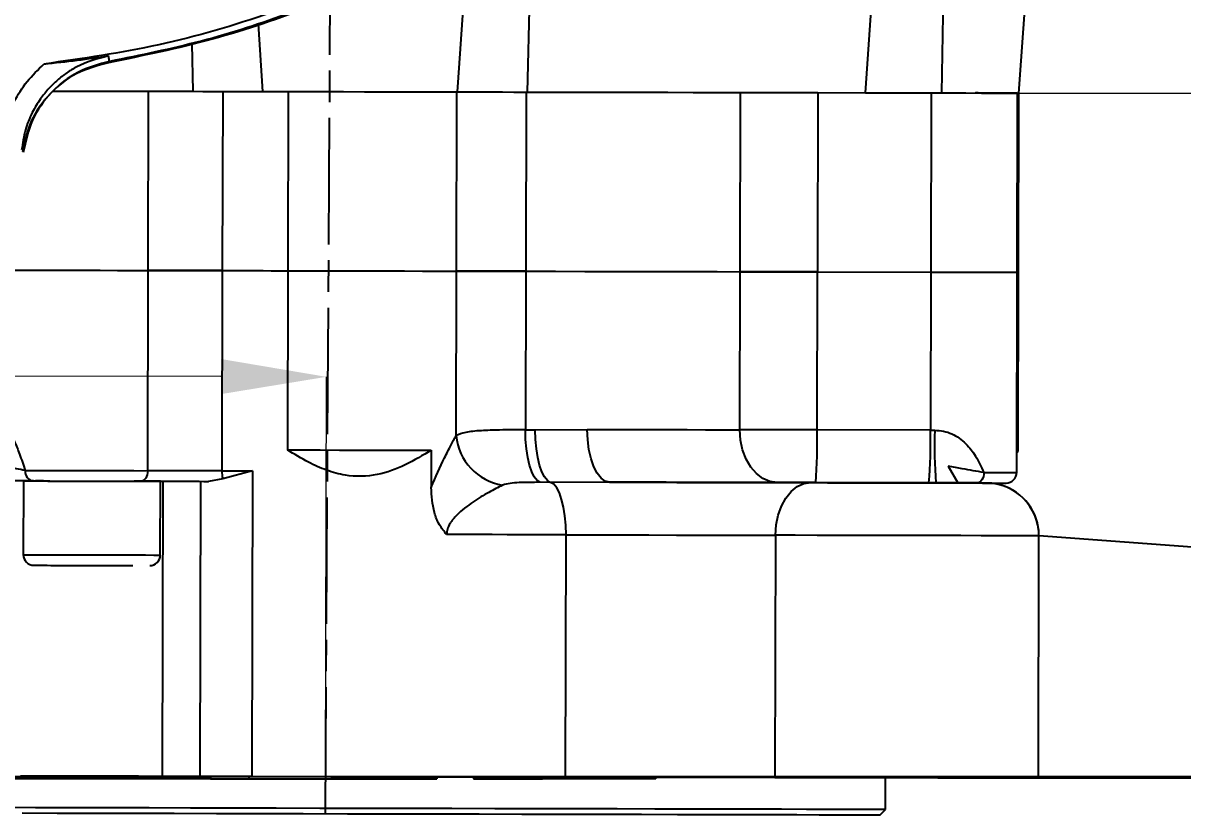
# Model space of a CAD drawing. Header units: millimetres. Extents: x 1852 to 4288, y 681 to 2404.
# Drawn here: x 2552.1 to 2662.1, y 1964 to 2039.1 of the extents above; entities that cross this region are included whole.
import ezdxf

# ---------------------------------------------------------------- set-up
doc = ezdxf.new("R2010")
doc.units = ezdxf.units.MM
doc.linetypes.add('AM_ISO08W050', pattern=[18, 12, -1.5, 3, -1.5])
doc.layers.add('AM_5', color=3, linetype='Continuous', lineweight=25)
doc.layers.add('AM_7', color=4, linetype='AM_ISO08W050', lineweight=25)
doc.styles.add('SLDTEXTSTYLE1', font='txt.shx', dxfattribs={"width": 0.7, "bigfont": 'gbcbig.shx'})
doc.dimstyles.new('SLDDIMSTYLE12$0', dxfattribs={"dimtxt": 12, "dimasz": 10, "dimexe": 0, "dimexo": 0.0625, "dimgap": 0.875, "dimtad": 1, "dimdec": 1, "dimlfac": 1.8, "dimrnd": 1e-09, "dimzin": 12, "dimdsep": 46, "dimtxsty": 'SLDTEXTSTYLE1', "dimcen": 0.09, "dimdle": 8.16, "dimclrd": 3, "dimclre": 3, "dimadec": 0, "dimazin": 3, "dimtfac": 1, "dimtdec": 1, "dimtofl": 0, "dimtmove": 0, "dimatfit": 3, "dimfxl": 0, "dimfrac": 2, "dimtolj": 1, "dimlwd": 5, "dimlwe": 5, "dimarcsym": 0})

# ---------------------------------------------------------------- blocks, each defined once
blk = doc.blocks.new('*D103')
at = {"layer": 'AM_5', "color": 3, "lineweight": 5, "transparency": 16777216}
blk.add_line((2599.52, 2331.23), (2783.41, 2331.23), dxfattribs=at)
at = {"layer": 'AM_5', "color": 3, "linetype": 'Continuous', "lineweight": 5, "transparency": 16777216}
for p, q in [((2783.41, 2321.23), (2783.41, 2042.49)), ((2646.59, 2032.49), (2783.41, 2032.49))]:
    blk.add_line(p, q, dxfattribs=at)
at = {"layer": 'AM_5', "color": 3, "transparency": 16777216}
for points in [[(2781.75, 2321.23), (2785.08, 2321.23), (2783.41, 2331.23)], [(2781.75, 2042.49), (2785.08, 2042.49), (2783.41, 2032.49)]]:
    blk.add_solid(points, dxfattribs=at)
at = {"layer": 'Defpoints', "color": 0, "transparency": 16777216}
for p in [(2599.46, 2331.23), (2646.53, 2032.49), (2783.41, 2032.49)]:
    blk.add_point(p, dxfattribs=at)
at = {"layer": 'AM_5', "color": 0, "transparency": 16777216, "insert": (2776.54, 2181.86), "char_height": 12, "attachment_point": 5, "rotation": 90, "style": 'SLDTEXTSTYLE1'}
blk.add_mtext('\\A1;350', dxfattribs=at)
blk = doc.blocks.new('*D104')
at = {"layer": 'AM_5', "color": 3, "lineweight": 5, "transparency": 16777216}
blk.add_line((2646.41, 2032.49), (2782.76, 2032.49), dxfattribs=at)
at = {"layer": 'AM_5', "color": 3, "linetype": 'Continuous', "lineweight": 5, "transparency": 16777216}
for p, q in [((2782.76, 2022.49), (2782.76, 1977.49)), ((2647.19, 1967.49), (2782.76, 1967.49))]:
    blk.add_line(p, q, dxfattribs=at)
at = {"layer": 'AM_5', "color": 3, "transparency": 16777216}
for points in [[(2781.09, 2022.49), (2784.43, 2022.49), (2782.76, 2032.49)], [(2781.09, 1977.49), (2784.43, 1977.49), (2782.76, 1967.49)]]:
    blk.add_solid(points, dxfattribs=at)
at = {"layer": 'Defpoints', "color": 0, "transparency": 16777216}
for p in [(2646.35, 2032.49), (2647.13, 1967.49), (2782.76, 1967.49)]:
    blk.add_point(p, dxfattribs=at)
at = {"layer": 'AM_5', "color": 0, "transparency": 16777216, "insert": (2775.89, 1999.99), "char_height": 12, "attachment_point": 5, "rotation": 90, "style": 'SLDTEXTSTYLE1'}
blk.add_mtext('\\A1;40', dxfattribs=at)
blk = doc.blocks.new('*D82')
at = {"layer": 'AM_5', "color": 3, "linetype": 'Continuous', "lineweight": 5, "transparency": 16777216}
for p, q in [((2422.03, 2032.91), (2421.97, 2005.91)), ((2570.83, 2005.6), (2431.97, 2005.89))]:
    blk.add_line(p, q, dxfattribs=at)
at = {"layer": 'AM_5', "color": 3, "lineweight": 5, "transparency": 16777216}
blk.add_line((2580.75, 1967.69), (2580.83, 2005.57), dxfattribs=at)
at = {"layer": 'AM_5', "color": 3, "transparency": 16777216}
for points in [[(2431.97, 2007.56), (2431.96, 2004.23), (2421.97, 2005.91)], [(2570.84, 2007.26), (2570.83, 2003.93), (2580.83, 2005.57)]]:
    blk.add_solid(points, dxfattribs=at)
at = {"layer": 'Defpoints', "color": 0, "transparency": 16777216}
for p in [(2422.03, 2032.97), (2421.97, 2005.91), (2580.75, 1967.63)]:
    blk.add_point(p, dxfattribs=at)
at = {"layer": 'AM_5', "color": 0, "transparency": 16777216, "insert": (2494.26, 2012.63), "char_height": 12, "attachment_point": 5, "rotation": 359.8775, "style": 'SLDTEXTSTYLE1'}
blk.add_mtext('\\A1;160', dxfattribs=at)

msp = doc.modelspace()

# ---------------------------------------------------------------- linework, layer by layer
at = {"color": 7, "linetype": 'Continuous', "lineweight": 25}
for p, q in [((2646.525, 2032.491), (2649.11, 2068.348)), ((2631.974, 2032.522), (2634.382, 2067.656)), ((2639.825, 2067.645), (2639.19, 2032.507)), ((2600.346, 2052.191), (2599.874, 2032.59)), ((2593.275, 2032.604), (2594.377, 2048.283)), ((2574.352, 2039.066), (2574.775, 2032.644)), ((2568.177, 2032.658), (2568.087, 2037.168)), ((2560.268, 2035.497), (2560.148, 2036.013)), ((2563.925, 2015.667), (2563.961, 2032.667)), ((2570.992, 2032.652), (2570.955, 2015.652)), ((2577.203, 2032.639), (2577.166, 2015.639)), ((2593.169, 2015.605), (2593.206, 2032.605)), ((2599.78, 2032.591), (2599.743, 2015.591)), ((2620.092, 2015.547), (2620.128, 2032.547)), ((2627.456, 2032.531), (2627.419, 2015.531)), ((2627.456, 2032.531), (2638.205, 2032.508)), ((2638.205, 2032.508), (2638.169, 2015.509)), ((2642.592, 2032.499), (2642.592, 2032.499)), ((2643.636, 2032.497), (2643.636, 2032.497)), ((2646.367, 2015.491), (2646.404, 2032.491)), ((2646.489, 2015.491), (2646.525, 2032.491)), ((2563.884, 1996.667), (2563.925, 2015.667)), ((2570.955, 2015.652), (2570.915, 1996.652)), ((2577.166, 2015.639), (2577.13, 1998.639)), ((2593.136, 1999.996), (2593.169, 2015.605)), ((2599.743, 2015.591), (2599.711, 2000.54)), ((2620.06, 2000.547), (2620.092, 2015.547)), ((2627.387, 2000.532), (2627.419, 2015.531)), ((2627.419, 2015.531), (2638.169, 2015.509)), ((2638.169, 2015.509), (2638.137, 2000.509)), ((2646.327, 1996.491), (2646.367, 2015.491)), ((2646.367, 2015.491), (2646.489, 2015.491)), ((2646.452, 1998.491), (2646.489, 2015.491)), ((2599.711, 2000.54), (2600.644, 2000.538)), ((2600.644, 2000.538), (2605.586, 2000.578)), ((2638.137, 2000.509), (2627.387, 2000.532)), ((2638.137, 2000.509), (2638.546, 2000.508)), ((2590.775, 1998.61), (2590.768, 1995.083)), ((2646.331, 1998.37), (2646.452, 1998.491)), ((2646.331, 1998.491), (2646.452, 1998.491)), ((2639.824, 1997.087), (2640.744, 1995.503)), ((2570.993, 1995.878), (2569.641, 1995.655)), ((2573.806, 1996.646), (2570.993, 1995.878)), ((2573.806, 1996.646), (2573.744, 1967.646)), ((2552.089, 1995.692), (2552.074, 1988.692)), ((2553.042, 1995.69), (2553.639, 1995.689)), ((2553.993, 1995.688), (2553.234, 1995.69)), ((2554.589, 1995.687), (2553.993, 1995.688)), ((2565.074, 1988.665), (2565.089, 1995.665)), ((2565.298, 1995.664), (2565.238, 1967.664)), ((2568.892, 1995.656), (2568.832, 1967.657)), ((2602.106, 1995.56), (2601.091, 1995.563)), ((2607.696, 1995.574), (2602.106, 1995.56)), ((2638.002, 1995.509), (2627.252, 1995.532)), ((2638.667, 1995.507), (2638.002, 1995.509)), ((2638.663, 1995.507), (2639.265, 1995.506)), ((2638.708, 1995.507), (2639.269, 1995.506)), ((2642.899, 1995.498), (2642.618, 1995.499)), ((2644.824, 1995.3), (2644.825, 1995.494)), ((2603.519, 1967.582), (2603.568, 1990.582)), ((2623.438, 1990.54), (2623.389, 1967.54)), ((2648.384, 1967.486), (2648.433, 1990.486)), ((2648.433, 1990.486), (2648.433, 1990.487)), ((2688.13, 1967.631), (2478.13, 1967.631)), ((2688.13, 1967.626), (2478.13, 1967.626)), ((2569.85, 1967.421), (2550.632, 1967.421)), ((2610.157, 1967.631), (2551.349, 1967.631)), ((2568.832, 1967.657), (2565.238, 1967.664)), ((2569.85, 1967.631), (2569.85, 1967.421)), ((2569.85, 1967.421), (2573.475, 1967.421)), ((2573.475, 1967.631), (2573.475, 1967.421)), ((2573.475, 1967.421), (2588.014, 1967.421)), ((2588.014, 1967.631), (2588.014, 1967.421)), ((2588.014, 1967.421), (2591.312, 1967.421)), ((2591.312, 1967.631), (2591.312, 1967.421)), ((2594.795, 1967.631), (2594.795, 1967.421)), ((2594.795, 1967.421), (2601.322, 1967.421)), ((2601.322, 1967.631), (2601.322, 1967.421)), ((2612.089, 1967.421), (2601.322, 1967.421)), ((2621.099, 1967.631), (2610.157, 1967.631)), ((2612.089, 1967.421), (2612.089, 1967.631)), ((2655.524, 1967.631), (2621.099, 1967.631)), ((2658.399, 1967.626), (2633.299, 1967.626)), ((2633.88, 1964.518), (2633.886, 1967.517)), ((2657.196, 1967.631), (2655.408, 1967.631)), ((2688.13, 1967.631), (2657.196, 1967.631)), ((2633.379, 1964.019), (2633.88, 1964.518))]:
    msp.add_line(p, q, dxfattribs=at)
at = {"linetype": 'ByBlock'}
msp.add_line((2688.13, 1987.55), (2648.433, 1990.486), dxfattribs=at)
at = {"color": 7, "linetype": 'Continuous', "lineweight": 25, "flags": 128}
for points in [[(2554.88, 2032.686), (2556.069, 2032.684), (2557.709, 2032.68), (2559.392, 2032.677), (2561.043, 2032.673), (2562.589, 2032.67), (2563.961, 2032.667)], [(2563.961, 2032.667), (2564.702, 2032.665), (2565.507, 2032.664), (2566.363, 2032.662), (2567.259, 2032.66), (2568.183, 2032.658), (2569.122, 2032.656), (2570.062, 2032.654), (2570.992, 2032.652)], [(2570.992, 2032.652), (2571.762, 2032.65), (2572.534, 2032.649), (2573.308, 2032.647), (2574.083, 2032.645), (2574.861, 2032.644), (2575.64, 2032.642), (2576.421, 2032.64), (2577.203, 2032.639)], [(2577.203, 2032.639), (2578.74, 2032.635), (2580.512, 2032.632), (2582.44, 2032.628), (2584.439, 2032.623), (2586.419, 2032.619), (2588.293, 2032.615), (2589.977, 2032.611), (2591.397, 2032.608), (2592.489, 2032.606), (2593.206, 2032.605)], [(2593.206, 2032.605), (2593.6, 2032.604), (2594.138, 2032.603), (2594.812, 2032.601), (2595.61, 2032.599), (2596.521, 2032.597), (2597.53, 2032.595), (2598.622, 2032.593), (2599.78, 2032.591)], [(2599.78, 2032.591), (2602.615, 2032.584), (2605.386, 2032.579), (2608.082, 2032.573), (2610.695, 2032.567), (2613.214, 2032.562), (2615.632, 2032.557), (2617.939, 2032.552), (2620.128, 2032.547)], [(2620.128, 2032.547), (2620.88, 2032.546), (2621.696, 2032.544), (2622.569, 2032.542), (2623.49, 2032.54), (2624.449, 2032.538), (2625.437, 2032.536), (2626.442, 2032.534), (2627.456, 2032.531)], [(2638.205, 2032.508), (2639.883, 2032.505), (2641.495, 2032.501), (2642.97, 2032.498), (2644.243, 2032.496), (2645.258, 2032.493), (2645.97, 2032.492), (2646.346, 2032.491), (2646.371, 2032.491), (2646.043, 2032.492), (2645.377, 2032.493), (2644.402, 2032.495)], [(2644.402, 2032.495), (2643.822, 2032.497), (2643.333, 2032.498), (2642.942, 2032.498), (2642.654, 2032.499), (2642.473, 2032.499), (2642.402, 2032.5), (2642.442, 2032.5), (2642.592, 2032.499)], [(2642.592, 2032.499), (2642.758, 2032.499), (2642.914, 2032.499), (2643.06, 2032.498), (2643.196, 2032.498), (2643.321, 2032.498), (2643.436, 2032.497), (2643.541, 2032.497), (2643.636, 2032.497)], [(2643.636, 2032.497), (2644.919, 2032.494), (2645.852, 2032.492), (2646.392, 2032.491), (2646.525, 2032.491)], [(2550.632, 2015.696), (2550.77, 2015.695), (2551.253, 2015.694), (2552.063, 2015.692), (2553.164, 2015.69), (2554.507, 2015.687), (2556.032, 2015.684), (2557.673, 2015.68), (2559.356, 2015.677), (2561.007, 2015.673), (2562.552, 2015.67), (2563.925, 2015.667)], [(2550.634, 2015.696), (2550.77, 2015.695), (2551.253, 2015.694), (2552.063, 2015.692), (2553.164, 2015.69), (2554.507, 2015.687), (2556.032, 2015.684), (2557.673, 2015.68), (2559.356, 2015.677), (2561.007, 2015.673), (2562.552, 2015.67), (2563.925, 2015.667)], [(2570.955, 2015.652), (2570.026, 2015.654), (2569.085, 2015.656), (2568.147, 2015.658), (2567.223, 2015.66), (2566.327, 2015.662), (2565.47, 2015.664), (2564.666, 2015.666), (2563.925, 2015.667)], [(2563.925, 2015.667), (2564.666, 2015.666), (2565.47, 2015.664), (2566.327, 2015.662), (2567.223, 2015.66), (2568.147, 2015.658), (2569.085, 2015.656), (2570.026, 2015.654), (2570.955, 2015.652)], [(2570.955, 2015.652), (2571.725, 2015.65), (2572.497, 2015.649), (2573.271, 2015.647), (2574.047, 2015.645), (2574.825, 2015.644), (2575.604, 2015.642), (2576.385, 2015.64), (2577.166, 2015.639)], [(2570.955, 2015.652), (2571.725, 2015.65), (2572.497, 2015.649), (2573.271, 2015.647), (2574.047, 2015.645), (2574.825, 2015.644), (2575.604, 2015.642), (2576.385, 2015.64), (2577.166, 2015.639)], [(2577.166, 2015.639), (2578.704, 2015.635), (2580.476, 2015.632), (2582.404, 2015.628), (2584.403, 2015.623), (2586.383, 2015.619), (2588.257, 2015.615), (2589.941, 2015.611), (2591.361, 2015.608), (2592.453, 2015.606), (2593.169, 2015.605)], [(2577.166, 2015.639), (2578.704, 2015.635), (2580.476, 2015.632), (2582.404, 2015.628), (2584.403, 2015.623), (2586.383, 2015.619), (2588.257, 2015.615), (2589.941, 2015.611), (2591.361, 2015.608), (2592.453, 2015.606), (2593.169, 2015.605)], [(2599.743, 2015.591), (2598.586, 2015.593), (2597.494, 2015.595), (2596.485, 2015.598), (2595.574, 2015.599), (2594.775, 2015.601), (2594.102, 2015.603), (2593.564, 2015.604), (2593.169, 2015.605)], [(2593.169, 2015.605), (2593.564, 2015.604), (2594.102, 2015.603), (2594.775, 2015.601), (2595.574, 2015.599), (2596.485, 2015.598), (2597.494, 2015.595), (2598.586, 2015.593), (2599.743, 2015.591)], [(2599.743, 2015.591), (2602.579, 2015.585), (2605.35, 2015.579), (2608.046, 2015.573), (2610.658, 2015.567), (2613.178, 2015.562), (2615.596, 2015.557), (2617.903, 2015.552), (2620.092, 2015.547)], [(2599.743, 2015.591), (2602.579, 2015.585), (2605.35, 2015.579), (2608.046, 2015.573), (2610.658, 2015.567), (2613.178, 2015.562), (2615.596, 2015.557), (2617.903, 2015.552), (2620.092, 2015.547)], [(2627.419, 2015.531), (2626.406, 2015.534), (2625.4, 2015.536), (2624.413, 2015.538), (2623.454, 2015.54), (2622.533, 2015.542), (2621.66, 2015.544), (2620.844, 2015.546), (2620.092, 2015.547)], [(2620.092, 2015.547), (2620.844, 2015.546), (2621.66, 2015.544), (2622.533, 2015.542), (2623.454, 2015.54), (2624.413, 2015.538), (2625.4, 2015.536), (2626.406, 2015.534), (2627.419, 2015.531)], [(2638.169, 2015.509), (2639.846, 2015.505), (2641.459, 2015.501), (2642.934, 2015.498), (2644.207, 2015.496), (2645.222, 2015.493), (2645.933, 2015.492), (2646.31, 2015.491), (2646.367, 2015.491)], [(2638.169, 2015.509), (2639.846, 2015.505), (2641.459, 2015.501), (2642.934, 2015.498), (2644.207, 2015.496), (2645.222, 2015.493), (2645.933, 2015.492), (2646.31, 2015.491), (2646.367, 2015.491)], [(2601.091, 1995.563), (2600.813, 1995.738), (2600.55, 1996.076), (2600.311, 1996.564), (2600.103, 1997.186), (2599.935, 1997.92), (2599.811, 1998.743), (2599.735, 1999.626), (2599.711, 2000.54)], [(2602.106, 1995.56), (2601.812, 1995.736), (2601.533, 1996.074), (2601.28, 1996.562), (2601.06, 1997.183), (2600.881, 1997.918), (2600.75, 1998.741), (2600.67, 1999.624), (2600.644, 2000.538)], [(2607.696, 1995.574), (2607.283, 1995.67), (2606.886, 1995.956), (2606.52, 1996.419), (2606.2, 1997.041), (2605.938, 1997.799), (2605.744, 1998.664), (2605.625, 1999.603), (2605.586, 2000.578)], [(2605.586, 2000.578), (2607.578, 2000.574), (2609.524, 2000.57), (2611.422, 2000.566), (2613.267, 2000.562), (2615.057, 2000.558), (2616.788, 2000.554), (2618.457, 2000.551), (2620.06, 2000.547)], [(2623.589, 1995.54), (2622.898, 1995.637), (2622.235, 1995.923), (2621.624, 1996.386), (2621.089, 1997.009), (2620.651, 1997.768), (2620.325, 1998.633), (2620.126, 1999.572), (2620.06, 2000.547)], [(2627.387, 2000.532), (2626.374, 2000.534), (2625.368, 2000.536), (2624.381, 2000.538), (2623.422, 2000.54), (2622.501, 2000.542), (2621.628, 2000.544), (2620.811, 2000.546), (2620.06, 2000.547)], [(2577.13, 1998.639), (2578.582, 1998.636), (2580.248, 1998.632), (2582.063, 1998.628), (2583.953, 1998.624), (2585.843, 1998.62), (2587.657, 1998.616), (2589.323, 1998.613), (2590.775, 1998.61)], [(2552.252, 1996.692), (2553.376, 1996.69), (2554.718, 1996.687), (2556.222, 1996.684), (2557.825, 1996.68), (2559.46, 1996.677), (2561.058, 1996.673), (2562.554, 1996.67), (2563.884, 1996.667)], [(2563.884, 1996.667), (2563.871, 1996.472), (2563.833, 1996.285), (2563.771, 1996.112), (2563.689, 1995.96), (2563.588, 1995.836), (2563.474, 1995.744), (2563.349, 1995.687), (2563.22, 1995.669)], [(2570.915, 1996.652), (2569.985, 1996.654), (2569.045, 1996.656), (2568.106, 1996.658), (2567.182, 1996.66), (2566.286, 1996.662), (2565.43, 1996.664), (2564.625, 1996.666), (2563.884, 1996.667)], [(2570.915, 1996.652), (2571.274, 1996.651), (2571.635, 1996.651), (2571.996, 1996.65), (2572.357, 1996.649), (2572.718, 1996.648), (2573.08, 1996.647), (2573.443, 1996.647), (2573.806, 1996.646)], [(2643.206, 1996.498), (2643.194, 1996.303), (2643.159, 1996.115), (2643.102, 1995.942), (2643.026, 1995.791), (2642.933, 1995.667), (2642.828, 1995.575), (2642.713, 1995.518), (2642.594, 1995.499)], [(2643.206, 1996.498), (2644.393, 1996.495), (2645.327, 1996.493), (2645.968, 1996.492), (2646.29, 1996.491), (2646.327, 1996.491)], [(2552.089, 1995.692), (2552.158, 1995.692), (2552.548, 1995.691), (2553.265, 1995.69), (2554.268, 1995.688), (2555.504, 1995.685), (2556.907, 1995.682), (2558.4, 1995.679), (2559.904, 1995.676), (2561.336, 1995.673), (2562.621, 1995.67), (2563.688, 1995.668), (2564.48, 1995.666), (2564.955, 1995.665), (2565.086, 1995.665), (2564.868, 1995.665), (2564.31, 1995.666), (2563.445, 1995.668), (2562.589, 1995.67)], [(2554.589, 1995.687), (2554.614, 1995.687), (2554.923, 1995.686), (2555.557, 1995.685), (2556.461, 1995.683), (2557.554, 1995.681), (2558.739, 1995.678), (2559.91, 1995.676), (2560.964, 1995.673), (2561.808, 1995.672), (2562.365, 1995.67), (2562.586, 1995.67), (2562.589, 1995.67)], [(2603.568, 1990.582), (2603.542, 1991.496), (2603.462, 1992.38), (2603.331, 1993.203), (2603.152, 1993.937), (2602.933, 1994.559), (2602.679, 1995.047), (2602.401, 1995.385), (2602.106, 1995.56)], [(2623.438, 1990.54), (2623.504, 1991.515), (2623.696, 1992.453), (2624.006, 1993.316), (2624.422, 1994.073), (2624.928, 1994.694), (2625.505, 1995.155), (2626.13, 1995.438), (2626.78, 1995.533)], [(2640.755, 1995.503), (2642.053, 1995.5), (2642.357, 1995.5)], [(2643.075, 1995.498), (2643.18, 1995.498), (2644.046, 1995.496), (2644.603, 1995.495), (2644.822, 1995.494), (2644.825, 1995.494)], [(2603.568, 1990.582), (2602.183, 1990.585), (2600.788, 1990.588), (2599.383, 1990.591), (2597.968, 1990.594), (2596.546, 1990.597), (2595.115, 1990.6), (2593.679, 1990.603), (2592.236, 1990.607)], [(2603.568, 1990.582), (2606.128, 1990.577), (2608.759, 1990.571), (2611.414, 1990.566), (2614.045, 1990.56), (2616.608, 1990.554), (2619.055, 1990.549), (2621.346, 1990.544), (2623.438, 1990.54)], [(2648.433, 1990.486), (2648.362, 1990.487), (2647.949, 1990.487), (2647.178, 1990.489), (2646.067, 1990.491), (2644.644, 1990.494), (2642.944, 1990.498), (2641.009, 1990.502), (2638.887, 1990.507), (2636.63, 1990.512), (2634.294, 1990.517), (2631.937, 1990.522), (2629.617, 1990.527), (2627.391, 1990.531), (2625.314, 1990.536), (2623.438, 1990.54)], [(2552.074, 1988.692), (2552.143, 1988.692), (2552.533, 1988.691), (2553.25, 1988.69), (2554.253, 1988.688), (2555.489, 1988.685), (2556.892, 1988.682), (2558.385, 1988.679), (2559.889, 1988.676), (2561.321, 1988.673), (2562.606, 1988.67), (2563.673, 1988.668), (2564.465, 1988.666), (2564.94, 1988.665), (2565.074, 1988.665)], [(2565.238, 1967.664), (2564.856, 1967.665), (2564.095, 1967.667), (2563.001, 1967.669), (2561.639, 1967.672), (2560.091, 1967.675), (2558.449, 1967.679), (2556.813, 1967.682), (2555.279, 1967.686), (2553.939, 1967.688), (2552.875, 1967.691), (2552.149, 1967.692), (2551.805, 1967.693)], [(2573.744, 1967.646), (2573.069, 1967.647), (2572.406, 1967.649), (2571.757, 1967.65), (2571.125, 1967.652), (2570.514, 1967.653), (2569.927, 1967.654), (2569.365, 1967.655), (2568.832, 1967.657)], [(2573.744, 1967.646), (2577.481, 1967.638), (2581.244, 1967.63), (2585.017, 1967.622), (2588.786, 1967.614), (2592.535, 1967.606), (2596.25, 1967.598), (2599.916, 1967.59), (2603.519, 1967.582)], [(2623.389, 1967.54), (2621.297, 1967.544), (2619.006, 1967.549), (2616.558, 1967.554), (2613.996, 1967.56), (2611.365, 1967.566), (2608.71, 1967.571), (2606.079, 1967.577), (2603.519, 1967.582)], [(2648.384, 1967.486), (2648.313, 1967.487), (2647.9, 1967.487), (2647.129, 1967.489), (2646.018, 1967.491), (2644.595, 1967.495), (2642.895, 1967.498), (2640.96, 1967.502), (2638.838, 1967.507), (2636.581, 1967.512), (2634.245, 1967.517), (2631.888, 1967.522), (2629.568, 1967.527), (2627.342, 1967.531), (2625.265, 1967.536), (2623.389, 1967.54)], [(2633.88, 1964.518), (2633.811, 1964.518), (2633.417, 1964.519), (2632.676, 1964.52), (2631.592, 1964.523), (2630.173, 1964.526), (2628.43, 1964.529), (2626.374, 1964.534), (2624.021, 1964.539), (2621.385, 1964.544), (2618.487, 1964.55), (2615.346, 1964.557), (2611.984, 1964.564), (2608.425, 1964.572), (2604.694, 1964.58), (2600.817, 1964.588), (2596.821, 1964.597), (2592.734, 1964.605), (2588.585, 1964.614), (2584.404, 1964.623), (2580.218, 1964.632), (2576.058, 1964.641), (2571.953, 1964.65), (2567.932, 1964.658), (2564.023, 1964.667), (2560.252, 1964.675), (2556.648, 1964.683), (2553.235, 1964.69), (2550.036, 1964.697)], [(2551.972, 1964.193), (2555.296, 1964.186), (2558.826, 1964.178), (2562.537, 1964.17), (2566.402, 1964.162), (2570.392, 1964.153), (2574.48, 1964.144), (2578.635, 1964.136), (2582.828, 1964.127), (2587.029, 1964.118), (2591.207, 1964.109), (2595.332, 1964.1), (2599.375, 1964.091), (2603.306, 1964.083), (2607.097, 1964.075), (2610.721, 1964.067), (2614.151, 1964.06), (2617.363, 1964.053), (2620.335, 1964.047), (2623.043, 1964.041), (2625.469, 1964.036), (2627.596, 1964.031), (2629.407, 1964.027), (2630.891, 1964.024), (2632.035, 1964.022), (2632.833, 1964.02), (2633.278, 1964.019), (2633.379, 1964.019)]]:
    msp.add_lwpolyline(points, dxfattribs=at)
at = {"color": 7, "linetype": 'Continuous', "lineweight": 25}
for centre, radius, start, end in [((2576.914, 1999.39), 50.487, 355.6169, 1.29537), ((2587.663, 1999.367), 50.487, 355.6169, 1.29537), ((2686.122, 1999.157), 47.595, 178.37363, 184.39756), ((2598.408, 2000.518), 5.298, 185.65517, 260.63287), ((2553.161, 1996.597), 0.915, 174.04025, 262.50401), ((2574.159, 1996.588), 3.245, 178.86815, 192.63218), ((2645.327, 1996.493), 1, 269.87751, 359.87751), ((2643.433, 1990.497), 5, 359.87751, 89.87751), ((2643.433, 1990.498), 5, 359.87751, 73.80953), ((2553.074, 1988.69), 1, 179.87751, 269.87751), ((2564.074, 1988.667), 1, 269.87751, 359.87751)]:
    msp.add_arc(centre, radius, start, end, dxfattribs=at)
for points in [[(2640.913, 2122.127), (2640.389, 2118.475), (2639.341, 2111.172), (2636.221, 2100.529), (2632.013, 2090.286), (2626.658, 2080.585), (2620.253, 2071.546), (2612.872, 2063.284), (2604.61, 2055.902), (2595.571, 2049.498), (2585.87, 2044.142), (2575.627, 2039.934), (2564.984, 2036.815), (2557.681, 2035.767), (2554.029, 2035.243)], [(2640.711, 2115.584), (2640.024, 2112.29), (2638.651, 2105.701), (2635.331, 2096.149), (2631.127, 2086.966), (2625.991, 2078.263), (2620.002, 2070.126), (2613.214, 2062.642), (2605.701, 2055.886), (2597.539, 2049.932), (2588.814, 2044.833), (2579.612, 2040.669), (2570.046, 2037.389), (2563.452, 2036.044), (2560.155, 2035.372)], [(2607.994, 2058.167), (2605.697, 2056.28), (2601.104, 2052.505), (2593.603, 2047.66), (2585.732, 2043.46), (2577.503, 2040.013), (2569.009, 2037.26), (2563.181, 2036.084), (2560.268, 2035.497)], [(2631.974, 2032.522), (2632.301, 2032.521), (2632.955, 2032.52), (2634.656, 2032.516), (2636.744, 2032.512), (2638.375, 2032.508), (2639.19, 2032.507)], [(2563.22, 1995.669), (2564.181, 1995.667), (2566.101, 1995.662), (2568.461, 1995.657), (2569.641, 1995.655)], [(2641.16, 1995.502), (2640.619, 1995.503), (2639.537, 1995.506), (2638.957, 1995.507), (2638.667, 1995.507)]]:
    msp.add_open_spline(points, degree=3, dxfattribs=at)
for points, knots in [([(2560.148, 2036.013), (2559.114, 2035.738), (2557.721, 2035.368), (2556.187, 2034.413), (2555.307, 2033.734), (2554.468, 2032.919), (2553.642, 2031.901), (2552.859, 2030.589), (2552.197, 2028.96), (2552.013, 2027.737), (2551.916, 2027.096)], [0, 0, 0, 0, 0.2442896, 0.3290361, 0.4144899, 0.500125, 0.5979924, 0.7157703, 0.8510724, 1, 1, 1, 1]), ([(2560.155, 2035.372), (2559.125, 2035.094), (2557.067, 2034.539), (2554.527, 2032.532), (2552.667, 2029.957), (2552.215, 2027.939), (2551.996, 2026.961)], [0, 0, 0, 0, 0.2537692, 0.5075384, 0.7613077, 1, 1, 1, 1]), ([(2560.268, 2035.497), (2559.235, 2035.215), (2557.174, 2034.654), (2554.629, 2032.635), (2552.748, 2029.986), (2552.293, 2027.893), (2552.065, 2026.846)], [0, 0, 0, 0, 0.2500466, 0.4994486, 0.7493959, 1, 1, 1, 1]), ([(2554.029, 2035.243), (2555.097, 2035.363), (2557.244, 2035.604), (2559.177, 2035.876), (2560.148, 2036.013)], [0, 0, 0, 0, 0.4975573, 1, 1, 1, 1]), ([(2549.925, 2027.284), (2550.04, 2028.044), (2550.269, 2029.559), (2551.155, 2031.687), (2552.375, 2033.644), (2553.477, 2034.709), (2554.029, 2035.243)], [0, 0, 0, 0, 0.2507669, 0.5000113, 0.749245, 1, 1, 1, 1]), ([(2550.603, 2000.696), (2550.619, 2000.678), (2550.651, 2000.644), (2550.803, 2000.367), (2551.007, 1999.955), (2551.314, 1999.275), (2551.751, 1998.199), (2552.077, 1997.218), (2552.252, 1996.692)], [0, 0, 0, 0, 0.1244738, 0.250966, 0.3714749, 0.5001039, 0.7321774, 1, 1, 1, 1]), ([(2599.711, 2000.54), (2598.869, 2000.539), (2597.323, 2000.536), (2595.421, 2000.469), (2593.943, 2000.334), (2593.405, 2000.109), (2593.136, 1999.996)], [0, 0, 0, 0, 0.2724679, 0.5000458, 0.7503555, 1, 1, 1, 1]), ([(2638.546, 2000.508), (2638.827, 2000.49), (2639.392, 2000.454), (2640.179, 2000.176), (2640.892, 1999.763), (2641.684, 1999.082), (2642.517, 1998.005), (2642.966, 1997.024), (2643.206, 1996.498)], [0, 0, 0, 0, 0.12447381, 0.25096604, 0.37147488, 0.50010394, 0.73217742, 1, 1, 1, 1]), ([(2590.768, 1995.083), (2591.193, 1996.06), (2591.831, 1997.528), (2592.673, 1999.119), (2592.982, 1999.704), (2593.136, 1999.996)], [0, 0, 0, 0, 0.4999487, 0.7504157, 1, 1, 1, 1]), ([(2590.775, 1998.61), (2589.97, 1998.122), (2588.364, 1997.149), (2585.626, 1996.132), (2582.992, 1996.056), (2580.815, 1996.678), (2578.974, 1997.506), (2577.788, 1998.235), (2577.13, 1998.639)], [0, 0, 0, 0, 0.1923908, 0.3834722, 0.589159, 0.7155413, 0.8423238, 1, 1, 1, 1]), ([(2552.252, 1996.692), (2551.977, 1996.743), (2551.41, 1996.848), (2550.41, 1997.055), (2549.892, 1997.202), (2549.615, 1997.28)], [0, 0, 0, 0, 0.3043315, 0.6280366, 1, 1, 1, 1]), ([(2643.206, 1996.498), (2642.867, 1996.549), (2642.166, 1996.654), (2641.134, 1996.862), (2640.28, 1997.009), (2639.824, 1997.087)], [0, 0, 0, 0, 0.3043315, 0.6280366, 1, 1, 1, 1]), ([(2553.042, 1995.69), (2552.875, 1995.691), (2552.546, 1995.691), (2551.976, 1995.693), (2551.374, 1995.694), (2550.718, 1995.695), (2550.396, 1995.696), (2550.231, 1995.696)], [0, 0, 0, 0, 0.1826536, 0.360866, 0.578026, 0.783693, 1, 1, 1, 1]), ([(2553.639, 1995.689), (2554.303, 1995.688), (2555.68, 1995.685), (2558.366, 1995.679), (2561.081, 1995.673), (2562.525, 1995.67), (2563.22, 1995.669)], [0, 0, 0, 0, 0.2408979, 0.5, 0.7591021, 1, 1, 1, 1]), ([(2592.236, 1990.607), (2591.995, 1990.908), (2591.491, 1991.538), (2590.9, 1993.057), (2590.82, 1994.28), (2590.768, 1995.083)], [0, 0, 0, 0, 0.2406414, 0.5017344, 1, 1, 1, 1]), ([(2597.546, 1995.291), (2597.123, 1995.082), (2596.277, 1994.664), (2594.732, 1993.713), (2593.416, 1992.734), (2592.614, 1991.802), (2592.289, 1991.148), (2592.253, 1990.78), (2592.236, 1990.607)], [0, 0, 0, 0, 0.2492008, 0.4991017, 0.7489308, 0.8742239, 0.9407402, 1, 1, 1, 1]), ([(2601.091, 1995.563), (2600.422, 1995.559), (2599.418, 1995.554), (2598.217, 1995.488), (2597.769, 1995.357), (2597.546, 1995.291)], [0, 0, 0, 0, 0.5005553, 0.7509565, 1, 1, 1, 1]), ([(2623.589, 1995.54), (2622.005, 1995.543), (2618.835, 1995.55), (2613.49, 1995.561), (2609.627, 1995.569), (2607.696, 1995.574)], [0, 0, 0, 0, 0.33323265, 0.66675484, 1, 1, 1, 1]), ([(2607.696, 1995.574), (2609.402, 1995.57), (2612.85, 1995.563), (2617.942, 1995.552), (2622.739, 1995.541), (2625.443, 1995.536), (2626.78, 1995.533)], [0, 0, 0, 0, 0.2473128, 0.5, 0.7526872, 1, 1, 1, 1]), ([(2627.252, 1995.532), (2626.917, 1995.532), (2626.24, 1995.534), (2625.258, 1995.536), (2624.344, 1995.538), (2623.839, 1995.539), (2623.589, 1995.54)], [0, 0, 0, 0, 0.2474109, 0.5, 0.7525891, 1, 1, 1, 1]), ([(2626.78, 1995.533), (2627.236, 1995.532), (2628.172, 1995.53), (2629.839, 1995.526), (2631.68, 1995.522), (2633.626, 1995.518), (2635.564, 1995.514), (2637.389, 1995.51), (2639.012, 1995.507), (2640.408, 1995.504), (2641.586, 1995.501), (2642.532, 1995.499), (2643.188, 1995.498), (2643.49, 1995.497), (2643.414, 1995.497), (2642.967, 1995.498), (2642.225, 1995.5), (2641.509, 1995.501), (2641.16, 1995.502)], [0, 0, 0, 0, 0.05866097, 0.12049309, 0.184636, 0.25, 0.315364, 0.37950691, 0.44133903, 0.5, 0.55866097, 0.62049309, 0.684636, 0.75, 0.815364, 0.87950691, 0.94133903, 1, 1, 1, 1]), ([(2642.594, 1995.499), (2642.386, 1995.499), (2641.975, 1995.5), (2641.363, 1995.502), (2640.956, 1995.503), (2640.737, 1995.503)], [0, 0, 0, 0, 0.3217307, 0.6356386, 1, 1, 1, 1]), ([(2642.594, 1995.499), (2642.952, 1995.498), (2643.674, 1995.497), (2644.494, 1995.495), (2645.05, 1995.494), (2645.32, 1995.493), (2645.296, 1995.493), (2645.289, 1995.493)], [0, 0, 0, 0, 0.2214261, 0.4475745, 0.6737229, 0.895149, 1, 1, 1, 1]), ([(2553.072, 1987.69), (2553.095, 1987.69), (2553.14, 1987.69), (2553.591, 1987.689), (2554.587, 1987.687), (2556.07, 1987.684), (2557.444, 1987.681), (2558.573, 1987.678), (2559.697, 1987.676), (2561.088, 1987.673), (2561.92, 1987.671), (2562.461, 1987.67)], [0, 0, 0, 0, 0.0877596, 0.1736954, 0.3333333, 0.4929712, 0.5789071, 0.6666667, 0.7544262, 0.8403621, 1, 1, 1, 1])]:
    msp.add_open_spline(points, degree=3, knots=knots, dxfattribs=at)
at = {"layer": 'AM_7'}
msp.add_line((2580.732, 1964.131), (2582.97, 2331.267), dxfattribs=at)

# ---------------------------------------------------------------- dimensions: what is measured, and where the dimension line sits
at = {"layer": 'AM_5'}
for base, p1, p2, text, picture, middle in [((2783.413, 2032.491), (2599.458, 2331.232), (2646.525, 2032.491), '350', '*D103', (2776.538, 2181.861)), ((2782.76, 1967.489), (2646.346, 2032.491), (2647.129, 1967.489), '40', '*D104', (2775.885, 1999.99))]:
    dim = msp.add_linear_dim(base=base, p1=p1, p2=p2, angle=90, text=text, dimstyle='SLDDIMSTYLE12$0', override={"dimlfac": 1, "dimpost": ''}, dxfattribs=at)
    dim.commit()
    dim.dimension.update_dxf_attribs({"geometry": picture, "text_midpoint": middle})
dim = msp.add_linear_dim(base=(2421.968, 2005.914), p1=(2580.753, 1967.631), p2=(2422.026, 2032.97), angle=179.87749, text='160', dimstyle='SLDDIMSTYLE12$0', override={"dimlfac": 1}, dxfattribs=at)
dim.commit()
dim.dimension.update_dxf_attribs({"geometry": '*D82', "text_midpoint": (2494.249, 2005.759), "dimtype": 160})

doc.saveas('drawing.dxf')
